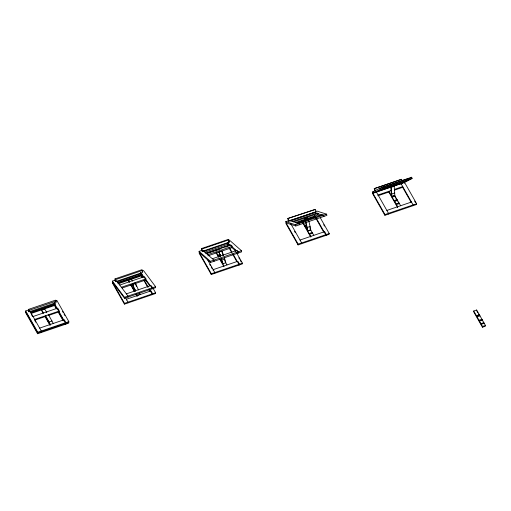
<?xml version="1.0" encoding="UTF-8"?>
<svg xmlns="http://www.w3.org/2000/svg" width="511" height="511" viewBox="0 0 511 511"><rect width="100%" height="100%" fill="white"/><g stroke="black" fill="none" stroke-linecap="round" stroke-linejoin="round"><path stroke-width="0.77" d="M28.52 309.992L25.703 310.956L25.55 312.489L37.603 333.747L68.698 323.137L68.851 321.604L56.798 300.353L55.392 300.832M28.622 309.34L28.463 310.88L29.012 311.844L55.999 302.64L56.153 301.107L55.603 300.142L28.622 309.34L29.165 310.311L29.012 311.844M28.795 310.803L28.872 310.036M37.603 333.747L37.763 332.207L25.703 310.956M46.859 312.745L44.578 308.721L41.647 309.717L41.563 310.484L43.09 313.173M41.123 332.546L41.282 331.007L29.938 311.007M44.502 309.487L44.578 308.721M45.703 316.258L45.76 315.683M48.411 315.479L48.488 314.712L53.336 323.604M65.178 324.338L65.331 322.805L54.057 302.921M65.759 324.14L65.919 322.607L64.277 319.707L39.634 328.107M152.872 287.961L155.593 292.765L155.516 293.531L124.422 304.134L124.505 303.368L112.452 282.11L112.382 281.12L115.199 280.162M126.3 300.034L126.377 299.267L151.02 290.861L152.661 293.761L152.585 294.528M132.541 281.12L131.397 279.108L128.465 280.105L129.149 282.219M127.948 302.934L128.025 302.167L125.304 297.364M131.321 279.875L131.397 279.108M151.997 294.732L152.074 293.959L149.353 289.162M236.58 252.868L242.418 263.152L242.335 263.919L211.247 274.522L211.324 273.755L199.271 252.498L199.066 251.355L201.877 250.39M213.125 270.421L213.202 269.655L237.839 261.255L239.48 264.149L239.404 264.922M214.767 273.321L214.844 272.555L207.453 259.531M238.816 265.12L238.899 264.353L233.061 254.069M320.295 217.769L329.237 233.54L329.161 234.306L298.066 244.91L298.143 244.143L286.09 222.892L285.758 221.665L289.277 220.465M305.041 219.883L302.11 220.886L302.033 221.653L310.797 237.11L310.873 236.344L307.501 230.787L305.584 222.432M301.586 243.709L301.662 242.942L290.778 223.748M325.641 235.507L325.718 234.741L315.217 216.23M326.229 235.309L326.305 234.543L324.657 231.643L300.021 240.049M412.102 178.48L380.427 189.281L372.915 193.279L372.838 194.046L384.892 215.303L416.567 204.496L416.644 203.729L404.591 182.478L372.915 193.279L372.481 192.059L379.992 188.061L411.668 177.253L412.102 178.48L404.591 182.478L404.514 183.245M384.892 215.303L384.968 214.537L372.915 193.279M388.411 214.103L388.488 213.336L376.435 192.079L383.946 188.08L383.512 186.86L381.462 187.952M400.994 184.445L401.071 183.679L408.583 179.674L408.148 178.454L406.098 179.546M411.406 202.797L411.483 202.03L386.846 210.436M413.048 205.697L413.124 204.93L401.071 183.679M473.748 311.001L473.671 311.767L482.441 327.225L485.373 326.229L485.45 325.462L476.686 310.005L473.748 311.001L482.518 326.459L482.441 327.225M476.603 310.771L476.686 310.005M132.726 283.982C131.468 285.611 138.909 281.325 132.726 283.982L132.317 284.557L135.153 291.142M134.891 283.509L135.076 283.183M135.249 283.554L135.492 283.12L138.43 289.948M139.548 292.841L140.097 294.31L137.044 295.53L136.411 294.068M375.08 191.12L374.212 188.68L374.55 188.502L401.537 179.297L401.972 180.517M401.537 179.297L374.212 188.68M408.934 178.709L411.668 177.253M287.776 218.516L315.204 209.453L315.868 211.905L288.881 221.11L288.44 220.969L287.776 218.516L315.204 209.453M201.385 248.595L228.366 239.391L228.883 239.844L229.292 242.144L202.311 251.342L201.794 250.895L201.385 248.595L201.896 249.049L202.311 251.342M201.896 249.049L228.883 239.844M382.483 187.403L406.379 179.259M115.007 278.885L141.994 269.687L142.543 270.421L142.678 272.401L115.69 281.606L115.141 280.871L115.007 278.885L115.556 279.619L115.69 281.606M115.556 279.619L142.543 270.421M315.44 211.541L316.852 211.062L326.586 214.147L326.919 215.374L295.831 225.977L286.09 222.892L286.013 223.658L298.066 244.91M372.481 192.059L373.886 191.58M228.749 241.23L230.154 240.751L241.454 250.709L241.658 251.859L210.57 262.462L199.271 252.498L199.194 253.271L211.247 274.522M382.924 188.623L407.561 180.223M288.44 220.969L315.868 211.905M142.064 270.996L143.476 270.517L155.561 286.677L155.625 287.667L124.537 298.271L112.452 282.11L112.369 282.877L124.422 304.134M390.979 186.33L393.329 185.531L393.738 186.036L391.388 186.841L390.979 186.33L391.388 186.841M379.845 190.264L404.488 181.859M290.389 220.816L315.025 212.41M378.823 190.807L391.515 186.477M393.757 185.717L403.46 182.401M29.165 310.311L56.153 301.107M377.457 191.536L390.896 186.949M393.885 185.934L402.093 183.13M391.247 187.237L394.179 186.234L394.837 195.707L391.905 196.703L391.247 187.237L390.698 186.56L391.63 196.365L397.699 206.731L397.615 207.504L388.852 192.047L388.928 191.274L391.592 195.975M203.87 251.284L228.506 242.878M292.209 221.531L317.018 213.042L318.347 213.464L293.704 221.87M141.917 273.353L117.275 281.753L117.345 282.749L141.981 274.343M204.822 252.179L228.711 244.028M304.933 218.369L305.239 219.308L304.933 218.369L307.335 217.59L307.584 218.51L305.15 219.142L305.546 219.506L307.89 218.708L307.494 218.344M55.156 304.53L30.519 312.936L30.596 312.17L55.233 303.764L54.575 302.608M118.086 283.068L141.975 274.924M205.652 253.207L228.8 245.312L228.142 244.156M295.46 222.579L317.931 214.946M305.15 219.142L307.858 218.561M206.176 253.322L230.819 244.922L232.358 246.276L207.721 254.682M305.239 220.912L304.888 219.391L305.367 219.685L308.305 218.682L308.631 220.1M215.284 250.499L218.223 249.496M391.515 190.392L378.076 194.978L377.999 195.745L389.197 191.925M394.505 189.377L402.713 186.572L402.636 187.339L394.422 190.143M31.184 313.447L55.079 305.303M118.009 283.841L141.898 275.691M206.323 253.718L220.509 248.883M225.734 247.1L227.976 246.334M296.131 223.09L305.086 220.037M308.076 219.015L315.543 216.472M297.689 223.128L322.326 214.729L323.655 215.15L323.987 216.377M285.758 221.665L295.499 224.751L326.586 214.147M119.746 285.061L144.389 276.655L146.037 278.859L121.394 287.265M220.605 256.394L219.021 251.872L221.697 251.157M207.926 255.826L232.562 247.426M391.88 193.944L394.818 192.947M33.062 316.513L57.698 308.114L59.346 311.014L34.703 319.413L34.627 320.18L45.824 316.36M135.492 283.12L132.56 284.122L135.498 290.951M132.598 284.308L131.129 284.806L131.167 285.195L134.91 291.474M220.809 255.609L218.612 256.362L217.986 255.589L217.954 255.193L220.152 254.446M307.354 230.135L304.812 225.977L304.773 225.587L306.242 225.083M122.212 288L146.101 279.856M131.167 285.195L132.636 284.697M217.986 255.589L220.19 254.836M304.812 225.977L306.274 225.479M392.365 196.115L394.562 195.368L400.63 205.735M131.793 285.968L133.256 285.47M305.431 226.75L306.9 226.252M392.256 197.137L395.188 196.141M212.34 258.758L236.976 250.352L238.522 251.712L238.726 252.862M48.066 315.6L59.263 311.78M310.094 226.475L310.675 229.931L307.743 230.927L307.156 227.478L310.094 226.475L308.951 221.519M199.066 251.355L210.36 261.313L241.454 250.709M394.179 200.529L397.111 199.526M133.863 290.005L135.326 289.507M220.535 259.748L220.682 260.393L224.751 259.026L224.265 257.576M308.235 230.531L310.771 229.982L313.805 235.341M394.326 201.174L397.258 200.171M307.833 230.985L310.771 229.982M394.658 201.372L397.59 200.376M126.338 293.876L150.981 285.47L152.629 287.674L152.693 288.664M45.351 316.258L50.302 324.99L45.479 316.481L45.556 315.709L49.12 321.981L52.052 320.985M309.27 233.514L312.202 232.518M396.089 203.908L399.027 202.905M112.382 281.12L124.467 297.281L155.561 286.677M224.751 259.026L225.798 262.769L222.681 263.817L220.969 258.7M309.5 234.204L312.572 233.169M396.319 204.592L399.391 203.557M37.763 332.207L68.851 321.604M68.774 322.371L37.68 332.974L25.627 311.723M124.505 303.368L155.593 292.765M211.324 273.755L242.418 263.152M298.143 244.143L329.237 233.54M384.968 214.537L416.644 203.729M476.418 315.702L479.35 314.699M476.45 316.092L479.388 315.089M477.076 316.865L480.008 315.868M478.999 320.256L481.93 319.254M479.146 320.902L482.077 319.899M479.478 321.1L482.41 320.103M480.915 323.635L483.847 322.633M481.145 324.319L484.217 323.284M482.518 326.459L485.45 325.462M219.021 251.872L220.241 256.509M221.71 251.125L222.081 251.029L223.537 255.391M313.332 212.263L323.067 215.348L323.399 216.575M317.408 214.671L320.403 215.623M289.06 220.394L299.018 223.55L299.35 224.776M307.82 218.389L308.305 218.682M307.533 218.491L307.89 218.708M220.682 260.393L222.451 263.127M229.292 242.144L228.781 241.69L228.366 239.391M227.229 242.476L237.934 251.91L238.139 253.06M227.44 243.619L229.816 245.721M231.598 247.292L235.763 250.965M203.18 250.677L213.879 260.112L214.09 261.262M393.636 185.557L394.179 186.234M140.416 272.337L152.042 287.878L152.106 288.868M140.953 273.953L143.278 277.058M145.137 279.543L149.78 285.758M116.367 280.539L127.993 296.08L128.057 297.07M414.625 201.072L415.398 202.439M476.987 311.442L477.747 312.783M478.513 314.131L479.273 315.472M481.56 319.509L482.32 320.851M402.547 187.186L411.106 202.273M395.214 197.093L395.98 198.434M396.74 199.782L397.501 201.123M323.719 224.712L324.491 226.079M314.361 215.623L323.693 232.083M302.11 220.886L304.773 225.587M294.591 231.368L295.364 232.741M234.638 249.438L235.807 251.495M238.841 257.748L239.614 259.122M240.394 260.489L241.173 261.862M227.229 243.785L228.398 245.842M229.567 247.899L231.898 252.012M229.094 247.976L231.822 252.779M232.594 254.152L236.874 261.689M225.753 262.775L226.986 264.954M216.428 252.511L217.954 255.193M215.974 252.606L218.638 257.314M219.404 258.655L223.978 266.723L221.333 258.572M209.714 264.411L210.487 265.777M211.267 267.151L212.046 268.524M140.8 274.081L142.741 277.505M144.3 280.252L148.184 287.105M141.106 275.531L142.275 277.588M143.834 280.335L147.717 287.188M148.886 289.245L150.055 291.302M128.465 280.105L129.609 282.123M136.507 294.285L137.152 296.335L136.009 294.317M130.675 284.908L134.489 291.628M62.553 311.403L63.332 312.777M64.105 314.144L64.884 315.517M54.364 304.377L57.085 309.174M58.644 311.914L63.307 320.142M54.287 305.144L56.229 308.574M58.177 311.997L63.23 320.914M41.647 309.717L43.55 313.077M44.994 316.533L49.95 325.271M31.478 314.635L32.647 316.692M34.978 320.806L35.757 322.179M49.12 321.981L50.404 324.606M135.562 284.288L136.507 286.479M136.616 293.838L137.165 295.313M379.992 188.061L380.427 189.281M374.55 188.502L375.419 190.942M221.953 251.859L223.173 255.506M224.15 258.432L225.37 262.086M295.499 224.751L295.831 225.977M288.217 218.657L288.881 221.11M309.915 227.504L310.26 229.024M305.367 219.685L307.156 227.478M210.36 261.313L210.57 262.462M124.467 297.281L124.537 298.271"/></g></svg>
